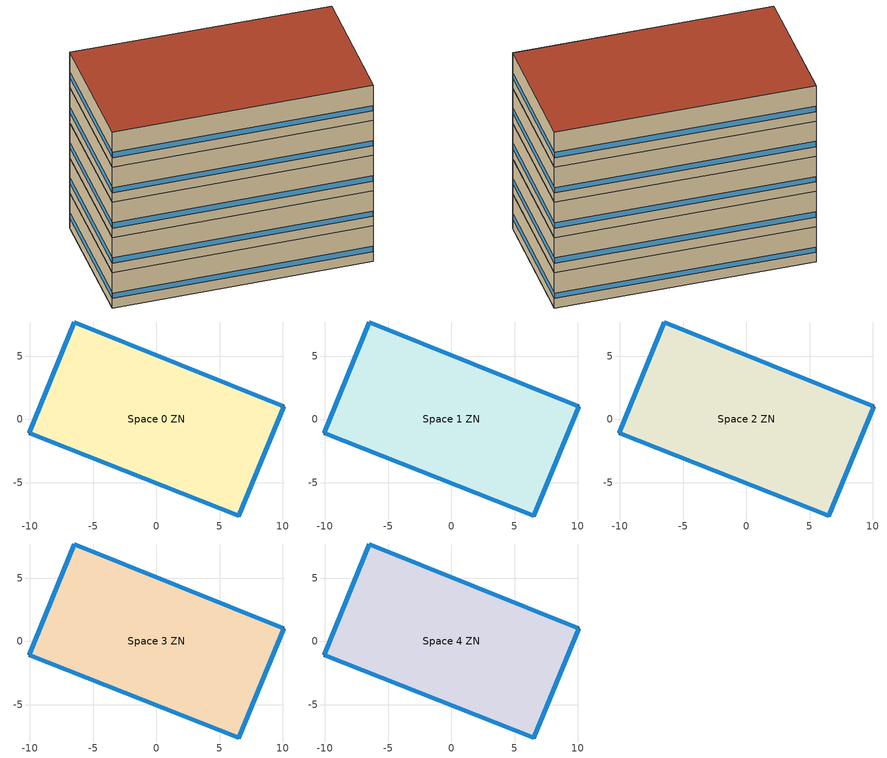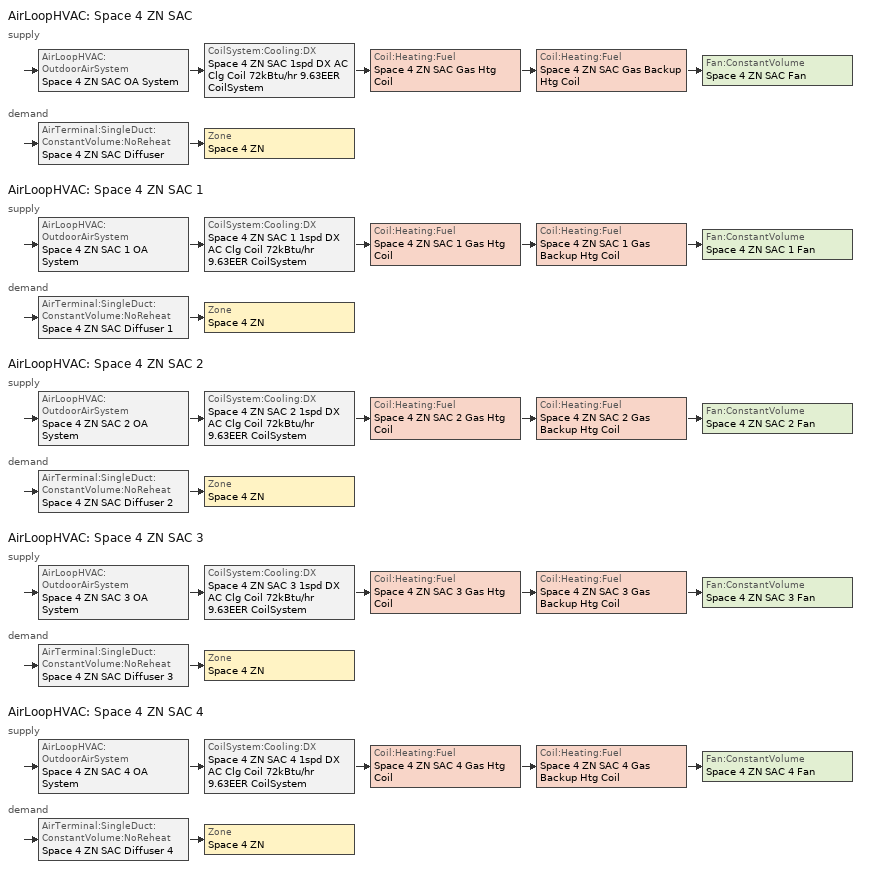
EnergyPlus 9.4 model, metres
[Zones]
Space 0 ZN
 floor ground (Foundation F 126 Perim 5452 Area 16802): 10.07,1.02 6.52,-7.65 -10.05,-1.09 -6.49,7.69 z0
 wall outside (Typical Insulated Steel Framed Exterior Wall R-6.9): 6.52,-7.65 10.07,1.02 -6.49,7.69 -10.05,-1.09 6.52,-7.65 z0:2.81
 window (U 0.62 SHGC 0.41 Simple Glazing Window U-0.62 SHGC 0.41): 6.53,-7.62 10.06,1 / -6.5,7.66 -10.04,-1.07 z0.76:1.19; -10.02,-1.1 6.5,-7.64 / 10.05,1.03 -6.47,7.68 z0.76:1.18
 roof outside (Typical IEAD Roof R-16.67): -6.49,7.69 -10.05,-1.09 6.52,-7.65 10.07,1.02 z2.81
Space 1 ZN
 floor ground (Foundation F 126 Perim 5452 Area 16802): 10.07,1.02 6.52,-7.65 -10.05,-1.09 -6.49,7.69 z2.81
 wall outside (Typical Insulated Steel Framed Exterior Wall R-6.9): -6.49,7.69 -10.05,-1.09 6.52,-7.65 10.07,1.02 -6.49,7.69 z2.81:5.61
 window (U 0.62 SHGC 0.41 Simple Glazing Window U-0.62 SHGC 0.41): -6.5,7.66 -10.04,-1.07 / 10.05,1.03 -6.47,7.68 / 6.53,-7.62 10.06,1 / -10.02,-1.1 6.5,-7.64 z3.57:3.99
 roof outside (Typical IEAD Roof R-16.67): -6.49,7.69 -10.05,-1.09 6.52,-7.65 10.07,1.02 z5.61
Space 2 ZN
 floor ground (Foundation F 126 Perim 5452 Area 16802): 10.07,1.02 6.52,-7.65 -10.05,-1.09 -6.49,7.69 z5.61
 wall outside (Typical Insulated Steel Framed Exterior Wall R-6.9): 6.52,-7.65 10.07,1.02 -6.49,7.69 -10.05,-1.09 6.52,-7.65 z5.61:8.42
 window (U 0.62 SHGC 0.41 Simple Glazing Window U-0.62 SHGC 0.41): 6.53,-7.62 10.06,1 / -10.02,-1.1 6.5,-7.64 / -6.5,7.66 -10.04,-1.07 / 10.05,1.03 -6.47,7.68 z6.37:6.8
 roof outside (Typical IEAD Roof R-16.67): -6.49,7.69 -10.05,-1.09 6.52,-7.65 10.07,1.02 z8.42
Space 3 ZN
 floor ground (Foundation F 126 Perim 5452 Area 16802): 10.07,1.02 6.52,-7.65 -10.05,-1.09 -6.49,7.69 z8.42
 wall outside (Typical Insulated Steel Framed Exterior Wall R-6.9): 6.52,-7.65 10.07,1.02 -6.49,7.69 -10.05,-1.09 6.52,-7.65 z8.42:11.22
 window (U 0.62 SHGC 0.41 Simple Glazing Window U-0.62 SHGC 0.41): 6.53,-7.62 10.06,1 / -10.02,-1.1 6.5,-7.64 / -6.5,7.66 -10.04,-1.07 / 10.05,1.03 -6.47,7.68 z9.18:9.6
 roof outside (Typical IEAD Roof R-16.67): -6.49,7.69 -10.05,-1.09 6.52,-7.65 10.07,1.02 z11.22
Space 4 ZN
 floor ground (Foundation F 126 Perim 5452 Area 16802): 10.07,1.02 6.52,-7.65 -10.05,-1.09 -6.49,7.69 z11.22
 wall outside (Typical Insulated Steel Framed Exterior Wall R-6.9): 6.52,-7.65 10.07,1.02 -6.49,7.69 -10.05,-1.09 6.52,-7.65 z11.22:14.03
 window (U 0.62 SHGC 0.41 Simple Glazing Window U-0.62 SHGC 0.41): 6.53,-7.62 10.06,1 / -10.02,-1.1 6.5,-7.64 / -6.5,7.66 -10.04,-1.07 / 10.05,1.03 -6.47,7.68 z11.99:12.41
 roof outside (Typical IEAD Roof R-16.67): -6.49,7.69 -10.05,-1.09 6.52,-7.65 10.07,1.02 z14.03
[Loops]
AirLoopHVAC 'Space 4 ZN SAC'
 supply: AirLoopHVAC:OutdoorAirSystem 'Space 4 ZN SAC OA System' > CoilSystem:Cooling:DX 'Space 4 ZN SAC 1spd DX AC Clg Coil 72kBtu/hr 9.63EER CoilSystem' > Coil:Heating:Fuel 'Space 4 ZN SAC Gas Htg Coil' > Coil:Heating:Fuel 'Space 4 ZN SAC Gas Backup Htg Coil' > Fan:ConstantVolume 'Space 4 ZN SAC Fan'
 demand: AirTerminal:SingleDuct:ConstantVolume:NoReheat 'Space 4 ZN SAC Diffuser' > Zone 'Space 4 ZN'
AirLoopHVAC 'Space 4 ZN SAC 1'
 supply: AirLoopHVAC:OutdoorAirSystem 'Space 4 ZN SAC 1 OA System' > CoilSystem:Cooling:DX 'Space 4 ZN SAC 1 1spd DX AC Clg Coil 72kBtu/hr 9.63EER CoilSystem' > Coil:Heating:Fuel 'Space 4 ZN SAC 1 Gas Htg Coil' > Coil:Heating:Fuel 'Space 4 ZN SAC 1 Gas Backup Htg Coil' > Fan:ConstantVolume 'Space 4 ZN SAC 1 Fan'
 demand: AirTerminal:SingleDuct:ConstantVolume:NoReheat 'Space 4 ZN SAC Diffuser 1' > Zone 'Space 4 ZN'
AirLoopHVAC 'Space 4 ZN SAC 2'
 supply: AirLoopHVAC:OutdoorAirSystem 'Space 4 ZN SAC 2 OA System' > CoilSystem:Cooling:DX 'Space 4 ZN SAC 2 1spd DX AC Clg Coil 72kBtu/hr 9.63EER CoilSystem' > Coil:Heating:Fuel 'Space 4 ZN SAC 2 Gas Htg Coil' > Coil:Heating:Fuel 'Space 4 ZN SAC 2 Gas Backup Htg Coil' > Fan:ConstantVolume 'Space 4 ZN SAC 2 Fan'
 demand: AirTerminal:SingleDuct:ConstantVolume:NoReheat 'Space 4 ZN SAC Diffuser 2' > Zone 'Space 4 ZN'
AirLoopHVAC 'Space 4 ZN SAC 3'
 supply: AirLoopHVAC:OutdoorAirSystem 'Space 4 ZN SAC 3 OA System' > CoilSystem:Cooling:DX 'Space 4 ZN SAC 3 1spd DX AC Clg Coil 72kBtu/hr 9.63EER CoilSystem' > Coil:Heating:Fuel 'Space 4 ZN SAC 3 Gas Htg Coil' > Coil:Heating:Fuel 'Space 4 ZN SAC 3 Gas Backup Htg Coil' > Fan:ConstantVolume 'Space 4 ZN SAC 3 Fan'
 demand: AirTerminal:SingleDuct:ConstantVolume:NoReheat 'Space 4 ZN SAC Diffuser 3' > Zone 'Space 4 ZN'
AirLoopHVAC 'Space 4 ZN SAC 4'
 supply: AirLoopHVAC:OutdoorAirSystem 'Space 4 ZN SAC 4 OA System' > CoilSystem:Cooling:DX 'Space 4 ZN SAC 4 1spd DX AC Clg Coil 72kBtu/hr 9.63EER CoilSystem' > Coil:Heating:Fuel 'Space 4 ZN SAC 4 Gas Htg Coil' > Coil:Heating:Fuel 'Space 4 ZN SAC 4 Gas Backup Htg Coil' > Fan:ConstantVolume 'Space 4 ZN SAC 4 Fan'
 demand: AirTerminal:SingleDuct:ConstantVolume:NoReheat 'Space 4 ZN SAC Diffuser 4' > Zone 'Space 4 ZN'
[Building]
-MidriseApartment-ASHRAE 169-2006-6A created: 2021-02-07 06:33:59 +0000: Terrain=City
[Site:Location]
Burlington International Ap_VT_USA: Latitude {deg}=44.47; Longitude {deg}=-73.15; Time Zone {hr}=-5; Elevation {m}=101
[Site:GroundTemperature:FCfactorMethod]
January Ground Temperature {C}=8.7; February Ground Temperature {C}=2.8; March Ground Temperature {C}=-1.5; April Ground Temperature {C}=-7.2; May Ground Temperature {C}=-5.6; June Ground Temperature {C}=-0.5; July Ground Temperature {C}=7.8; August Ground Temperature {C}=13.8; September Ground Temperature {C}=19.3; October Ground Temperature {C}=21.1; November Ground Temperature {C}=19.8; December Ground Temperature {C}=15.1
[Site:WaterMainsTemperature]
Calculation Method=Correlation; Annual Average Outdoor Air Temperature {C}=7.8; Maximum Difference In Monthly Average Outdoor Air Temperatures {deltaC}=28.3
[SizingPeriod:DesignDay] Day of Month=21; Dry-Bulb Temperature Range Modifier Type=DefaultMultipliers; Humidity Condition Type=Wetbulb; Barometric Pressure {Pa}=100118; Rain Indicator=No; Snow Indicator=No; Daylight Saving Time Indicator=No
Name | Month | Day Type | Maximum Dry-Bulb Temperature {C} | Daily Dry-Bulb Temperature Range {deltaC} | Wetbulb or DewPoint at Maximum Dry-Bulb {C} | Wind Speed {m/s} | Wind Direction {deg} | Solar Model Indicator | ASHRAE Clear Sky Optical Depth for Beam Irradiance (taub) | ASHRAE Clear Sky Optical Depth for Diffuse Irradiance (taud) | Sky Clearness
Burlington International Ap Ann Clg .4% Condns DB=>MWB | 7 | SummerDesignDay | 31.3 | 10.7 | 21.7 | 4.5 | 170 | ASHRAETau | 0.459 | 2.002
Burlington International Ap Ann Htg 99.6% Condns DB | 1 | WinterDesignDay | -22.4 | 0 | -22.4 | 3 | 60 | ASHRAEClearSky |  |  | 0
[Material] Thermal Absorptance=0.9; Solar Absorptance=0.7; Visible Absorptance=0.7
Name | Roughness | Thickness {m} | Conductivity {W/m-K} | Density {kg/m3} | Specific Heat {J/kg-K}
25mm Stucco | Smooth | 0.0254 | 0.72 | 1856 | 840
5/8 in. Gypsum Board | MediumSmooth | 0.0159 | 0.16 | 800 | 1090
Metal Roof Surface | Smooth | 0.0008 | 45.28 | 7824 | 500
Roof Membrane | VeryRough | 0.0095 | 0.16 | 1121.29 | 1460
Std Wood 6inch | MediumSmooth | 0.15 | 0.12 | 540 | 1210
[Material:NoMass] Roughness=Smooth; Thermal Absorptance=0.9; Solar Absorptance=0.7; Visible Absorptance=0.7
Name | Thermal Resistance {m2-K/W}
Typical Insulation R-15.55 | 2.73841
Typical Insulation R-4.72 | 0.830832
[WindowMaterial:SimpleGlazingSystem]
U 0.62 SHGC 0.41 Simple Glazing U-1.23 SHGC 0.41: U-Factor {W/m2-K}=7; Solar Heat Gain Coefficient=0.41; Visible Transmittance=0.32
[Construction]
InteriorFurnishings: Std Wood 6inch
Typical IEAD Roof R-16.67: Roof Membrane, Typical Insulation R-15.55, Metal Roof Surface
Typical Insulated Steel Framed Exterior Wall R-6.9: 25mm Stucco, 5/8 in. Gypsum Board, Typical Insulation R-4.72, 5/8 in. Gypsum Board
U 0.62 SHGC 0.41 Simple Glazing Window U-0.62 SHGC 0.41: U 0.62 SHGC 0.41 Simple Glazing U-1.23 SHGC 0.41
[Construction:FfactorGroundFloor]
Foundation F 126 Perim 5452 Area 16802: F-Factor {W/m-K}=1.26344; Area {m2}=168.019; PerimeterExposed {m}=54.5163
[Zone] Multiplier=1; Part of Total Floor Area=Yes
Space 0 ZN; Space 1 ZN; Space 2 ZN; Space 3 ZN; Space 4 ZN
[InternalMass] Construction=InteriorFurnishings; Surface Area {m2}=336.037
Name | Zone or ZoneList
Space 0 Mass | Space 0 ZN
Space 1 Mass | Space 1 ZN
Space 2 Mass | Space 2 ZN
Space 3 Mass | Space 3 ZN
Space 4 Mass | Space 4 ZN
[ZoneInfiltration:DesignFlowRate] Schedule=MidriseApartment Infil; Design Flow Rate Calculation Method=Flow/ExteriorArea; Flow per Exterior Surface Area {m3/s-m2}=0.000488571; Constant Term Coefficient=1; Temperature Term Coefficient=0; Velocity Term Coefficient=0; Velocity Squared Term Coefficient=0
Name | Zone or ZoneList
Space 0 Infiltration | Space 0 ZN
Space 1 Infiltration | Space 1 ZN
Space 2 Infiltration | Space 2 ZN
Space 3 Infiltration | Space 3 ZN
Space 4 Infiltration | Space 4 ZN
[ZoneControl:Thermostat]
Space 4 ZN Thermostat: Zone or ZoneList=Space 4 ZN; Control Type Schedule=Space 4 ZN Thermostat Schedule; Control 1=Space Type 1 Thermostat 5; Temperature Difference Between Cutout And Setpoint {deltaC}=0
[ThermostatSetpoint:DualSetpoint]
Space Type 1 Thermostat 5: Heating Setpoint Temperature Schedule=MidriseApartment Apartment HtgSetp; Cooling Setpoint Temperature Schedule=MidriseApartment Apartment ClgSetp
[AirTerminal:SingleDuct:ConstantVolume:NoReheat] Availability Schedule=Always On Discrete; Maximum Air Flow Rate {m3/s}=AutoSize
Space 4 ZN SAC Diffuser; Space 4 ZN SAC Diffuser 1; Space 4 ZN SAC Diffuser 2; Space 4 ZN SAC Diffuser 3; Space 4 ZN SAC Diffuser 4
[Zone equipment]
Space 4 ZN: Space 4 ZN SAC Diffuser, Space 4 ZN SAC Diffuser 1, Space 4 ZN SAC Diffuser 2, Space 4 ZN SAC Diffuser 3, Space 4 ZN SAC Diffuser 4
[Sizing:Zone]
Space 4 ZN: Zone Cooling Design Supply Air Temperature Input Method=SupplyAirTemperature; Zone Cooling Design Supply Air Temperature {C}=12.7778; Zone Cooling Design Supply Air Temperature Difference {deltaC}=11.11; Zone Heating Design Supply Air Temperature Input Method=SupplyAirTemperature; Zone Heating Design Supply Air Temperature {C}=50; Zone Heating Design Supply Air Temperature Difference {deltaC}=11.11; Zone Cooling Design Supply Air Humidity Ratio {kgWater/kgDryAir}=0.008; Zone Heating Design Supply Air Humidity Ratio {kgWater/kgDryAir}=0.008; Design Specification Outdoor Air Object=Space Type 1 Ventilation; Cooling Design Air Flow Method=DesignDay; Cooling Design Air Flow Rate {m3/s}=0; Cooling Minimum Air Flow per Zone Floor Area {m3/s-m2}=0.000762; Cooling Minimum Air Flow {m3/s}=0; Cooling Minimum Air Flow Fraction=0; Heating Design Air Flow Method=DesignDay; Heating Design Air Flow Rate {m3/s}=0; Heating Maximum Air Flow per Zone Floor Area {m3/s-m2}=0.002032; Heating Maximum Air Flow {m3/s}=0.141576; Heating Maximum Air Flow Fraction=0.3; Account for Dedicated Outdoor Air System=No
[Controller:MechanicalVentilation] Availability Schedule=Always On Discrete; Demand Controlled Ventilation=No; System Outdoor Air Method=ZoneSum; Zone or ZoneList Name 1=Space 4 ZN; Design Specification Outdoor Air Object Name 1=Space Type 1 Ventilation
Controller Mechanical Ventilation 1; Controller Mechanical Ventilation 2; Controller Mechanical Ventilation 3; Controller Mechanical Ventilation 4; Controller Mechanical Ventilation 5
[DesignSpecification:OutdoorAir]
Space Type 1 Ventilation: Outdoor Air Method=Sum; Outdoor Air Flow per Person {m3/s-person}=0.0169901; Outdoor Air Flow per Zone Floor Area {m3/s-m2}=0; Outdoor Air Flow per Zone {m3/s}=0; Outdoor Air Flow Air Changes per Hour {1/hr}=0
[AirLoopHVAC] Design Supply Air Flow Rate {m3/s}=AutoSize; Design Return Air Flow Fraction of Supply Air Flow=1
Space 4 ZN SAC; Space 4 ZN SAC 1; Space 4 ZN SAC 2; Space 4 ZN SAC 3; Space 4 ZN SAC 4
[Sizing:System] Type of Load to Size On=Sensible; Design Outdoor Air Flow Rate {m3/s}=Autosize; Central Heating Maximum System Air Flow Ratio=1; Preheat Design Temperature {C}=7.22222; Preheat Design Humidity Ratio {kgWater/kgDryAir}=0.008; Precool Design Temperature {C}=12.7778; Precool Design Humidity Ratio {kgWater/kgDryAir}=0.008; Central Cooling Design Supply Air Temperature {C}=12.7778; Central Heating Design Supply Air Temperature {C}=50; Type of Zone Sum to Use=NonCoincident; 100% Outdoor Air in Cooling=No; 100% Outdoor Air in Heating=No; Central Cooling Design Supply Air Humidity Ratio {kgWater/kgDryAir}=0.0085; Central Heating Design Supply Air Humidity Ratio {kgWater/kgDryAir}=0.008; Cooling Supply Air Flow Rate Method=DesignDay; Cooling Supply Air Flow Rate {m3/s}=0; Cooling Supply Air Flow Rate Per Floor Area {m3/s-m2}=0.00996765; Cooling Fraction of Autosized Cooling Supply Air Flow Rate=1; Cooling Supply Air Flow Rate Per Unit Cooling Capacity {m3/s-W}=3.94755e-05; Heating Supply Air Flow Rate Method=DesignDay; Heating Supply Air Flow Rate {m3/s}=0; Heating Supply Air Flow Rate Per Floor Area {m3/s-m2}=0.00996765; Heating Fraction of Autosized Heating Supply Air Flow Rate=1; Heating Fraction of Autosized Cooling Supply Air Flow Rate=1; Heating Supply Air Flow Rate Per Unit Heating Capacity {m3/s-W}=3.15882e-05; System Outdoor Air Method=ZoneSum; Zone Maximum Outdoor Air Fraction=1; Cooling Design Capacity Method=CoolingDesignCapacity; Cooling Design Capacity {W}=Autosize; Cooling Design Capacity Per Floor Area {W/m2}=234.7; Fraction of Autosized Cooling Design Capacity=1; Heating Design Capacity Method=HeatingDesignCapacity; Heating Design Capacity {W}=Autosize; Heating Design Capacity Per Floor Area {W/m2}=157; Fraction of Autosized Heating Design Capacity=1; Central Cooling Capacity Control Method=OnOff
Space 4 ZN SAC; Space 4 ZN SAC 1; Space 4 ZN SAC 2; Space 4 ZN SAC 3; Space 4 ZN SAC 4
[AvailabilityManager:NightCycle] Applicability Schedule=Always On Discrete; Fan Schedule=ApartmentMidRise All On; Control Type=CycleOnAny; Thermostat Tolerance {deltaC}=1; Cycling Run Time Control Type=FixedRunTime; Cycling Run Time {s}=3600
Availability Manager Night Cycle 1; Availability Manager Night Cycle 2; Availability Manager Night Cycle 3; Availability Manager Night Cycle 4; Availability Manager Night Cycle 5
[Controller:OutdoorAir] Minimum Outdoor Air Flow Rate {m3/s}=Autosize; Maximum Outdoor Air Flow Rate {m3/s}=Autosize; Economizer Control Type=NoEconomizer; Economizer Control Action Type=ModulateFlow; Economizer Maximum Limit Dry-Bulb Temperature {C}=28; Economizer Maximum Limit Enthalpy {J/kg}=64000; Lockout Type=LockoutWithCompressor; Minimum Limit Type=FixedMinimum; Minimum Outdoor Air Schedule=Always On Discrete; High Humidity Control=No; Control High Indoor Humidity Based on Outdoor Humidity Ratio=Yes; Heat Recovery Bypass Control Type=BypassWhenWithinEconomizerLimits
Name | Mechanical Ventilation Controller
Space 4 ZN SAC OA System Controller | Controller Mechanical Ventilation 1
Space 4 ZN SAC 1 OA System Controller | Controller Mechanical Ventilation 2
Space 4 ZN SAC 2 OA System Controller | Controller Mechanical Ventilation 3
Space 4 ZN SAC 3 OA System Controller | Controller Mechanical Ventilation 4
Space 4 ZN SAC 4 OA System Controller | Controller Mechanical Ventilation 5
[AvailabilityManager:Scheduled] Schedule=Always On Discrete
Space 4 ZN SAC OA System Availability Manager; Space 4 ZN SAC 1 OA System Availability Manager; Space 4 ZN SAC 2 OA System Availability Manager; Space 4 ZN SAC 3 OA System Availability Manager; Space 4 ZN SAC 4 OA System Availability Manager
[SetpointManager:MixedAir] Control Variable=Temperature
Name | Setpoint Node or NodeList
Space 4 ZN SAC Mixed Air Node OS Default SPM | Space 4 ZN SAC Mixed Air Node
Space 4 ZN SAC 1spd DX AC Clg Coil 72kBtu/hr 9.63EER Outlet Air Node OS Default SPM | Space 4 ZN SAC 1spd DX AC Clg Coil 72kBtu/hr 9.63EER Outlet Air Node
Space 4 ZN SAC Gas Htg Coil Outlet Air Node OS Default SPM | Space 4 ZN SAC Gas Htg Coil Outlet Air Node
Space 4 ZN SAC Gas Backup Htg Coil Outlet Air Node OS Default SPM | Space 4 ZN SAC Gas Backup Htg Coil Outlet Air Node
Space 4 ZN SAC 1 Mixed Air Node OS Default SPM | Space 4 ZN SAC 1 Mixed Air Node
Space 4 ZN SAC 1 1spd DX AC Clg Coil 72kBtu/hr 9.63EER Outlet Air Node OS Default SPM | Space 4 ZN SAC 1 1spd DX AC Clg Coil 72kBtu/hr 9.63EER Outlet Air Node
Space 4 ZN SAC 1 Gas Htg Coil Outlet Air Node OS Default SPM | Space 4 ZN SAC 1 Gas Htg Coil Outlet Air Node
Space 4 ZN SAC 1 Gas Backup Htg Coil Outlet Air Node OS Default SPM | Space 4 ZN SAC 1 Gas Backup Htg Coil Outlet Air Node
Space 4 ZN SAC 2 Mixed Air Node OS Default SPM | Space 4 ZN SAC 2 Mixed Air Node
Space 4 ZN SAC 2 1spd DX AC Clg Coil 72kBtu/hr 9.63EER Outlet Air Node OS Default SPM | Space 4 ZN SAC 2 1spd DX AC Clg Coil 72kBtu/hr 9.63EER Outlet Air Node
Space 4 ZN SAC 2 Gas Htg Coil Outlet Air Node OS Default SPM | Space 4 ZN SAC 2 Gas Htg Coil Outlet Air Node
Space 4 ZN SAC 2 Gas Backup Htg Coil Outlet Air Node OS Default SPM | Space 4 ZN SAC 2 Gas Backup Htg Coil Outlet Air Node
Space 4 ZN SAC 3 Mixed Air Node OS Default SPM | Space 4 ZN SAC 3 Mixed Air Node
Space 4 ZN SAC 3 1spd DX AC Clg Coil 72kBtu/hr 9.63EER Outlet Air Node OS Default SPM | Space 4 ZN SAC 3 1spd DX AC Clg Coil 72kBtu/hr 9.63EER Outlet Air Node
Space 4 ZN SAC 3 Gas Htg Coil Outlet Air Node OS Default SPM | Space 4 ZN SAC 3 Gas Htg Coil Outlet Air Node
Space 4 ZN SAC 3 Gas Backup Htg Coil Outlet Air Node OS Default SPM | Space 4 ZN SAC 3 Gas Backup Htg Coil Outlet Air Node
Space 4 ZN SAC 4 Mixed Air Node OS Default SPM | Space 4 ZN SAC 4 Mixed Air Node
Space 4 ZN SAC 4 1spd DX AC Clg Coil 72kBtu/hr 9.63EER Outlet Air Node OS Default SPM | Space 4 ZN SAC 4 1spd DX AC Clg Coil 72kBtu/hr 9.63EER Outlet Air Node
Space 4 ZN SAC 4 Gas Htg Coil Outlet Air Node OS Default SPM | Space 4 ZN SAC 4 Gas Htg Coil Outlet Air Node
Space 4 ZN SAC 4 Gas Backup Htg Coil Outlet Air Node OS Default SPM | Space 4 ZN SAC 4 Gas Backup Htg Coil Outlet Air Node
[CoilSystem:Cooling:DX] Availability Schedule=Always On Discrete
Name | Cooling Coil
Space 4 ZN SAC 1spd DX AC Clg Coil 72kBtu/hr 9.63EER CoilSystem | Space 4 ZN SAC 1spd DX AC Clg Coil 72kBtu/hr 9.63EER
Space 4 ZN SAC 1 1spd DX AC Clg Coil 72kBtu/hr 9.63EER CoilSystem | Space 4 ZN SAC 1 1spd DX AC Clg Coil 72kBtu/hr 9.63EER
Space 4 ZN SAC 2 1spd DX AC Clg Coil 72kBtu/hr 9.63EER CoilSystem | Space 4 ZN SAC 2 1spd DX AC Clg Coil 72kBtu/hr 9.63EER
Space 4 ZN SAC 3 1spd DX AC Clg Coil 72kBtu/hr 9.63EER CoilSystem | Space 4 ZN SAC 3 1spd DX AC Clg Coil 72kBtu/hr 9.63EER
Space 4 ZN SAC 4 1spd DX AC Clg Coil 72kBtu/hr 9.63EER CoilSystem | Space 4 ZN SAC 4 1spd DX AC Clg Coil 72kBtu/hr 9.63EER
[Coil:Cooling:DX:SingleSpeed] Availability Schedule=Always On Discrete; Gross Rated Total Cooling Capacity {W}=Autosize; Gross Rated Sensible Heat Ratio=Autosize; Gross Rated Cooling COP {W/W}=3.34269; Rated Air Flow Rate {m3/s}=Autosize; Rated Evaporator Fan Power Per Volume Flow Rate {W/(m3/s)}=773.3; Total Cooling Capacity Function of Temperature Curve=DOE Ref DX Clg Coil Cool-Cap-fT; Total Cooling Capacity Function of Flow Fraction Curve=DOE Ref DX Clg Coil Cool-CAP-fFlow; Energy Input Ratio Function of Temperature Curve=DOE Ref DX Clg Coil Cool-EIR-fT; Energy Input Ratio Function of Flow Fraction Curve=DOE Ref DX Clg Coil Cool-EIR-fFlow; Part Load Fraction Correlation Curve=DOE Ref DX Clg Coil Cool-PLF-fPLR; Minimum Outdoor Dry-Bulb Temperature for Compressor Operation {C}=-25; Condenser Type=AirCooled; Evaporative Condenser Effectiveness=0; Evaporative Condenser Air Flow Rate {m3/s}=Autosize; Evaporative Condenser Pump Rated Power Consumption {W}=Autosize; Crankcase Heater Capacity {W}=0; Maximum Outdoor Dry-Bulb Temperature for Crankcase Heater Operation {C}=0; Basin Heater Capacity {W/K}=0; Basin Heater Setpoint Temperature {C}=10
Space 4 ZN SAC 1spd DX AC Clg Coil 72kBtu/hr 9.63EER; Space 4 ZN SAC 1 1spd DX AC Clg Coil 72kBtu/hr 9.63EER; Space 4 ZN SAC 2 1spd DX AC Clg Coil 72kBtu/hr 9.63EER; Space 4 ZN SAC 3 1spd DX AC Clg Coil 72kBtu/hr 9.63EER; Space 4 ZN SAC 4 1spd DX AC Clg Coil 72kBtu/hr 9.63EER
[Coil:Heating:Fuel] Availability Schedule=Always On Discrete; Fuel Type=NaturalGas; Burner Efficiency=0.8; Nominal Capacity {W}=AutoSize; Parasitic Electric Load {W}=0; Parasitic Fuel Load {W}=0
Name | Part Load Fraction Correlation Curve
Space 4 ZN SAC Gas Htg Coil | Curve Cubic 1
Space 4 ZN SAC Gas Backup Htg Coil; Space 4 ZN SAC 1 Gas Backup Htg Coil; Space 4 ZN SAC 2 Gas Backup Htg Coil; Space 4 ZN SAC 3 Gas Backup Htg Coil; Space 4 ZN SAC 4 Gas Backup Htg Coil
Space 4 ZN SAC 1 Gas Htg Coil | Curve Cubic 2
Space 4 ZN SAC 2 Gas Htg Coil | Curve Cubic 3
Space 4 ZN SAC 3 Gas Htg Coil | Curve Cubic 4
Space 4 ZN SAC 4 Gas Htg Coil | Curve Cubic 5
[Fan:ConstantVolume] Availability Schedule=ApartmentMidRise All On; Fan Total Efficiency=0.546; Pressure Rise {Pa}=622.722; Maximum Flow Rate {m3/s}=AutoSize; Motor Efficiency=0.84; Motor In Airstream Fraction=1
Space 4 ZN SAC Fan; Space 4 ZN SAC 1 Fan; Space 4 ZN SAC 2 Fan; Space 4 ZN SAC 3 Fan; Space 4 ZN SAC 4 Fan
[SetpointManager:SingleZone:Reheat] Control Variable=Temperature; Minimum Supply Air Temperature {C}=12.7778; Maximum Supply Air Temperature {C}=50; Control Zone=Space 4 ZN
Name | Setpoint Node or NodeList
Space 4 ZN SAC Setpoint Manager SZ Reheat | Space 4 ZN SAC Supply Outlet Node
Space 4 ZN SAC 1 Setpoint Manager SZ Reheat | Space 4 ZN SAC 1 Supply Outlet Node
Space 4 ZN SAC 2 Setpoint Manager SZ Reheat | Space 4 ZN SAC 2 Supply Outlet Node
Space 4 ZN SAC 3 Setpoint Manager SZ Reheat | Space 4 ZN SAC 3 Supply Outlet Node
Space 4 ZN SAC 4 Setpoint Manager SZ Reheat | Space 4 ZN SAC 4 Supply Outlet Node
[Exterior:Lights]
NonDimming Exterior Lights Def: Schedule=ApartmentMidRise Exterior_Lgt_ALWAYS_ON; Design Level {W}=6436; Control Option=AstronomicalClock
[Schedule:Compact]
Space 4 ZN Thermostat Schedule: Through: 12/31, For: AllDays, Until: 24:00, 4
[Schedule:Day:Interval]
MidriseApartment Apartment HtgSetp Default; MidriseApartment Apartment HtgSetp Summer Design Day; MidriseApartment Apartment HtgSetp Winter Design Day: No, 24:00, 21.1
MidriseApartment Apartment ClgSetp Default; MidriseApartment Apartment ClgSetp Summer Design Day; MidriseApartment Apartment ClgSetp Winter Design Day: No, 24:00, 23.9
ApartmentMidRise All On Default; ApartmentMidRise All On Summer Design Day; ApartmentMidRise All On Winter Design Day; ApartmentMidRise Exterior_Lgt_ALWAYS_ON Default; ApartmentMidRise Exterior_Lgt_ALWAYS_ON Summer Design Day; ApartmentMidRise Exterior_Lgt_ALWAYS_ON Winter Design Day; MidriseApartment Infil Default; MidriseApartment Infil Summer Design Day; MidriseApartment Infil Winter Design Day: No, 24:00, 1
[Schedule:Week:Daily]
MidriseApartment Apartment HtgSetp Week Rule - Jan1-Dec31: MidriseApartment Apartment HtgSetp Default, MidriseApartment Apartment HtgSetp Default, MidriseApartment Apartment HtgSetp Default, MidriseApartment Apartment HtgSetp Default, MidriseApartment Apartment HtgSetp Default, MidriseApartment Apartment HtgSetp Default, MidriseApartment Apartment HtgSetp Default, MidriseApartment Apartment HtgSetp Default, MidriseApartment Apartment HtgSetp Summer Design Day, MidriseApartment Apartment HtgSetp Winter Design Day, MidriseApartment Apartment HtgSetp Default, MidriseApartment Apartment HtgSetp Default
MidriseApartment Apartment ClgSetp Week Rule - Jan1-Dec31: MidriseApartment Apartment ClgSetp Default, MidriseApartment Apartment ClgSetp Default, MidriseApartment Apartment ClgSetp Default, MidriseApartment Apartment ClgSetp Default, MidriseApartment Apartment ClgSetp Default, MidriseApartment Apartment ClgSetp Default, MidriseApartment Apartment ClgSetp Default, MidriseApartment Apartment ClgSetp Default, MidriseApartment Apartment ClgSetp Summer Design Day, MidriseApartment Apartment ClgSetp Winter Design Day, MidriseApartment Apartment ClgSetp Default, MidriseApartment Apartment ClgSetp Default
ApartmentMidRise All On Week Rule - Jan1-Dec31: ApartmentMidRise All On Default, ApartmentMidRise All On Default, ApartmentMidRise All On Default, ApartmentMidRise All On Default, ApartmentMidRise All On Default, ApartmentMidRise All On Default, ApartmentMidRise All On Default, ApartmentMidRise All On Default, ApartmentMidRise All On Summer Design Day, ApartmentMidRise All On Winter Design Day, ApartmentMidRise All On Default, ApartmentMidRise All On Default
ApartmentMidRise Exterior_Lgt_ALWAYS_ON Week Rule - Jan1-Dec31: ApartmentMidRise Exterior_Lgt_ALWAYS_ON Default, ApartmentMidRise Exterior_Lgt_ALWAYS_ON Default, ApartmentMidRise Exterior_Lgt_ALWAYS_ON Default, ApartmentMidRise Exterior_Lgt_ALWAYS_ON Default, ApartmentMidRise Exterior_Lgt_ALWAYS_ON Default, ApartmentMidRise Exterior_Lgt_ALWAYS_ON Default, ApartmentMidRise Exterior_Lgt_ALWAYS_ON Default, ApartmentMidRise Exterior_Lgt_ALWAYS_ON Default, ApartmentMidRise Exterior_Lgt_ALWAYS_ON Summer Design Day, ApartmentMidRise Exterior_Lgt_ALWAYS_ON Winter Design Day, ApartmentMidRise Exterior_Lgt_ALWAYS_ON Default, ApartmentMidRise Exterior_Lgt_ALWAYS_ON Default
MidriseApartment Infil Week Rule - Jan1-Dec31: MidriseApartment Infil Default, MidriseApartment Infil Default, MidriseApartment Infil Default, MidriseApartment Infil Default, MidriseApartment Infil Default, MidriseApartment Infil Default, MidriseApartment Infil Default, MidriseApartment Infil Default, MidriseApartment Infil Summer Design Day, MidriseApartment Infil Winter Design Day, MidriseApartment Infil Default, MidriseApartment Infil Default
[Schedule:Year]
MidriseApartment Apartment HtgSetp: MidriseApartment Apartment HtgSetp Week Rule - Jan1-Dec31, 1, 1, 12, 31
MidriseApartment Apartment ClgSetp: MidriseApartment Apartment ClgSetp Week Rule - Jan1-Dec31, 1, 1, 12, 31
ApartmentMidRise All On: ApartmentMidRise All On Week Rule - Jan1-Dec31, 1, 1, 12, 31
ApartmentMidRise Exterior_Lgt_ALWAYS_ON: ApartmentMidRise Exterior_Lgt_ALWAYS_ON Week Rule - Jan1-Dec31, 1, 1, 12, 31
MidriseApartment Infil: MidriseApartment Infil Week Rule - Jan1-Dec31, 1, 1, 12, 31
[Schedule:Constant]
Always On Discrete: Hourly Value=1
[Curve:Biquadratic] Minimum Value of x {BasedOnField A2}=-100; Maximum Value of x {BasedOnField A2}=100; Minimum Value of y {BasedOnField A3}=-100; Maximum Value of y {BasedOnField A3}=100
Name | Coefficient1 Constant | Coefficient2 x | Coefficient3 x**2 | Coefficient4 y | Coefficient5 y**2 | Coefficient6 x*y
DOE Ref DX Clg Coil Cool-Cap-fT | 0.971212 | -0.0152755 | 0.00144345 | -0.00039321 | -6.8364e-06 | -0.000290596
DOE Ref DX Clg Coil Cool-EIR-fT | 0.286871 | 0.0239022 | -0.000810648 | 0.0134585 | 0.000338936 | -0.000487004
[Curve:Cubic] Coefficient3 x**2=0; Coefficient4 x**3=0
Name | Coefficient1 Constant | Coefficient2 x | Minimum Value of x {BasedOnField A2} | Maximum Value of x {BasedOnField A2}
DOE Ref DX Clg Coil Cool-CAP-fFlow; DOE Ref DX Clg Coil Cool-EIR-fFlow | 1 | 0 | -100 | 100
Curve Cubic 1; Curve Cubic 2; Curve Cubic 3; Curve Cubic 4; Curve Cubic 5 | 0.8 | 0.2 | 0 | 1
[Curve:Quadratic]
DOE Ref DX Clg Coil Cool-PLF-fPLR: Coefficient1 Constant=0.909496; Coefficient2 x=0.0986477; Coefficient3 x**2=-0.00819488; Minimum Value of x {BasedOnField A2}=0; Maximum Value of x {BasedOnField A2}=1
